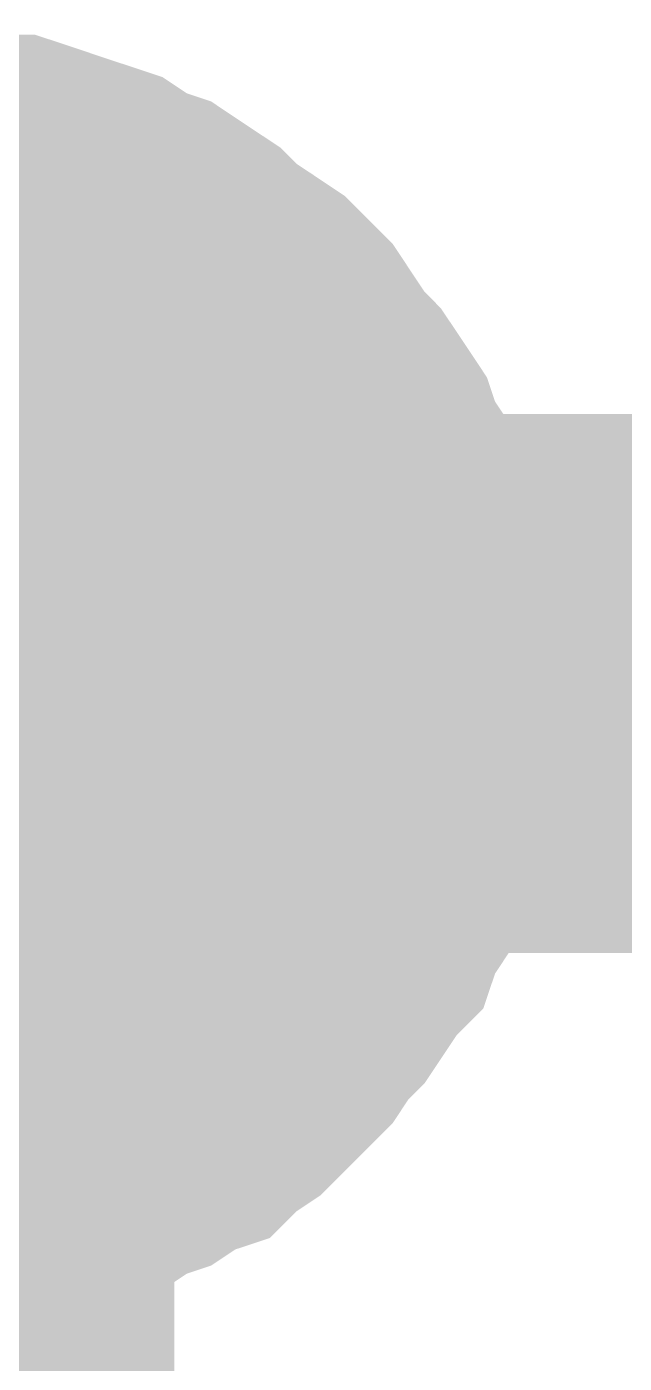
# Model space of a CAD drawing. Header units: inches. Extents: x 0 to 841, y 0 to 594.
# Drawn here: x 52.698 to 53.529, y 559.051 to 560.91 of the extents above; entities that cross this region are included whole.
import ezdxf

# ---------------------------------------------------------------- set-up
doc = ezdxf.new("R2010")
doc.units = ezdxf.units.IN
doc.layers.add('Sheet', color=255, linetype='Continuous')

msp = doc.modelspace()

# ---------------------------------------------------------------- linework, layer by layer
at = {"layer": 'Sheet'}
for points in [[(52.5288, 560.7604, 0.2997, 0.2997, 0), (52.5625, 560.7604, 0.2997, 0.2997, 0), (52.6074, 560.7604, 0.2997, 0.2997, 0), (52.6411, 560.7492, 0.2997, 0.2997, 0), (52.686, 560.7492, 0.2997, 0.2997, 0), (52.7197, 560.738, 0.2997, 0.2997, 0), (52.7534, 560.7267, 0.2997, 0.2997, 0), (52.7871, 560.7155, 0.2997, 0.2997, 0), (52.8208, 560.7043, 0.2997, 0.2997, 0), (52.8545, 560.6818, 0.2997, 0.2997, 0), (52.8881, 560.6706, 0.2997, 0.2997, 0), (52.9218, 560.6481, 0.2997, 0.2997, 0), (52.9555, 560.6257, 0.2997, 0.2997, 0), (52.978, 560.6032, 0.2997, 0.2997, 0), (53.0117, 560.5808, 0.2997, 0.2997, 0), (53.0453, 560.5583, 0.2997, 0.2997, 0), (53.0678, 560.5358, 0.2997, 0.2997, 0), (53.0903, 560.5134, 0.2997, 0.2997, 0), (53.1127, 560.4797, 0.2997, 0.2997, 0), (53.1352, 560.446, 0.2997, 0.2997, 0), (53.1576, 560.4235, 0.2997, 0.2997, 0), (53.1801, 560.3899, 0.2997, 0.2997, 0), (53.2025, 560.3562, 0.2997, 0.2997, 0), (53.2138, 560.3225, 0.2997, 0.2997, 0), (53.2362, 560.2888, 0.2997, 0.2997, 0), (53.2475, 560.2551, 0.2997, 0.2997, 0), (53.2587, 560.2214, 0.2997, 0.2997, 0), (53.2699, 560.1877, 0.2997, 0.2997, 0), (53.2811, 560.154, 0.2997, 0.2997, 0), (53.2811, 560.1091, 0.2997, 0.2997, 0), (53.2924, 560.0754, 0.2997, 0.2997, 0), (53.2924, 560.0305, 0.2997, 0.2997, 0), (53.2924, 559.9968, 0.2997, 0.2997, 0)], [(52.5288, 560.7604, 0.2997, 0.2997, 0), (52.5625, 560.7604, 0.2997, 0.2997, 0), (52.6074, 560.7604, 0.2997, 0.2997, 0), (52.6411, 560.7492, 0.2997, 0.2997, 0), (52.686, 560.7492, 0.2997, 0.2997, 0), (52.7197, 560.738, 0.2997, 0.2997, 0), (52.7534, 560.7267, 0.2997, 0.2997, 0), (52.7871, 560.7155, 0.2997, 0.2997, 0), (52.8208, 560.7043, 0.2997, 0.2997, 0), (52.8545, 560.6818, 0.2997, 0.2997, 0), (52.8881, 560.6706, 0.2997, 0.2997, 0), (52.9218, 560.6481, 0.2997, 0.2997, 0), (52.9555, 560.6257, 0.2997, 0.2997, 0), (52.978, 560.6032, 0.2997, 0.2997, 0), (53.0117, 560.5808, 0.2997, 0.2997, 0), (53.0453, 560.5583, 0.2997, 0.2997, 0), (53.0678, 560.5358, 0.2997, 0.2997, 0), (53.0903, 560.5134, 0.2997, 0.2997, 0), (53.1127, 560.4797, 0.2997, 0.2997, 0), (53.1352, 560.446, 0.2997, 0.2997, 0), (53.1576, 560.4235, 0.2997, 0.2997, 0), (53.1801, 560.3899, 0.2997, 0.2997, 0), (53.2025, 560.3562, 0.2997, 0.2997, 0), (53.2138, 560.3225, 0.2997, 0.2997, 0), (53.2362, 560.2888, 0.2997, 0.2997, 0), (53.2475, 560.2551, 0.2997, 0.2997, 0), (53.2587, 560.2214, 0.2997, 0.2997, 0), (53.2699, 560.1877, 0.2997, 0.2997, 0), (53.2811, 560.154, 0.2997, 0.2997, 0), (53.2811, 560.1091, 0.2997, 0.2997, 0), (53.2924, 560.0754, 0.2997, 0.2997, 0), (53.2924, 560.0305, 0.2997, 0.2997, 0), (53.2924, 559.9968, 0.2997, 0.2997, 0)], [(52.5288, 560.7604, 0.2997, 0.2997, 0), (52.5625, 560.7604, 0.2997, 0.2997, 0), (52.6074, 560.7604, 0.2997, 0.2997, 0), (52.6411, 560.7492, 0.2997, 0.2997, 0), (52.686, 560.7492, 0.2997, 0.2997, 0), (52.7197, 560.738, 0.2997, 0.2997, 0), (52.7534, 560.7267, 0.2997, 0.2997, 0), (52.7871, 560.7155, 0.2997, 0.2997, 0), (52.8208, 560.7043, 0.2997, 0.2997, 0), (52.8545, 560.6818, 0.2997, 0.2997, 0), (52.8881, 560.6706, 0.2997, 0.2997, 0), (52.9218, 560.6481, 0.2997, 0.2997, 0), (52.9555, 560.6257, 0.2997, 0.2997, 0), (52.978, 560.6032, 0.2997, 0.2997, 0), (53.0117, 560.5808, 0.2997, 0.2997, 0), (53.0453, 560.5583, 0.2997, 0.2997, 0), (53.0678, 560.5358, 0.2997, 0.2997, 0), (53.0903, 560.5134, 0.2997, 0.2997, 0), (53.1127, 560.4797, 0.2997, 0.2997, 0), (53.1352, 560.446, 0.2997, 0.2997, 0), (53.1576, 560.4235, 0.2997, 0.2997, 0), (53.1801, 560.3899, 0.2997, 0.2997, 0), (53.2025, 560.3562, 0.2997, 0.2997, 0), (53.2138, 560.3225, 0.2997, 0.2997, 0), (53.2362, 560.2888, 0.2997, 0.2997, 0), (53.2475, 560.2551, 0.2997, 0.2997, 0), (53.2587, 560.2214, 0.2997, 0.2997, 0), (53.2699, 560.1877, 0.2997, 0.2997, 0), (53.2811, 560.154, 0.2997, 0.2997, 0), (53.2811, 560.1091, 0.2997, 0.2997, 0), (53.2924, 560.0754, 0.2997, 0.2997, 0), (53.2924, 560.0305, 0.2997, 0.2997, 0), (53.2924, 559.9968, 0.2997, 0.2997, 0)], [(52.6411, 560.7492, 0.0991, 0.0991, 0), (52.686, 560.7492, 0.0991, 0.0991, 0), (52.7197, 560.738, 0.0991, 0.0991, 0), (52.7534, 560.7267, 0.0991, 0.0991, 0), (52.7871, 560.7155, 0.0991, 0.0991, 0), (52.8208, 560.7043, 0.0991, 0.0991, 0), (52.8545, 560.6818, 0.0991, 0.0991, 0), (52.8881, 560.6706, 0.0991, 0.0991, 0), (52.9218, 560.6481, 0.0991, 0.0991, 0), (52.9555, 560.6257, 0.0991, 0.0991, 0), (52.978, 560.6032, 0.0991, 0.0991, 0), (53.0117, 560.5808, 0.0991, 0.0991, 0), (53.0453, 560.5583, 0.0991, 0.0991, 0), (53.0678, 560.5358, 0.0991, 0.0991, 0), (53.0903, 560.5134, 0.0991, 0.0991, 0), (53.1127, 560.4797, 0.0991, 0.0991, 0), (53.1352, 560.446, 0.0991, 0.0991, 0), (53.1576, 560.4235, 0.0991, 0.0991, 0), (53.1801, 560.3899, 0.0991, 0.0991, 0), (53.2025, 560.3562, 0.0991, 0.0991, 0), (53.2138, 560.3225, 0.0991, 0.0991, 0), (53.2362, 560.2888, 0.0991, 0.0991, 0), (53.2475, 560.2551, 0.0991, 0.0991, 0), (53.2587, 560.2214, 0.0991, 0.0991, 0), (53.2699, 560.1877, 0.0991, 0.0991, 0), (53.2811, 560.154, 0.0991, 0.0991, 0), (53.2811, 560.1091, 0.0991, 0.0991, 0), (53.2924, 560.0754, 0.0991, 0.0991, 0), (53.2924, 560.0305, 0.0991, 0.0991, 0), (53.2924, 559.9968, 0.0991, 0.0991, 0)], [(52.6411, 560.7492, 0.0991, 0.0991, 0), (52.686, 560.7492, 0.0991, 0.0991, 0), (52.7197, 560.738, 0.0991, 0.0991, 0), (52.7534, 560.7267, 0.0991, 0.0991, 0), (52.7871, 560.7155, 0.0991, 0.0991, 0), (52.8208, 560.7043, 0.0991, 0.0991, 0), (52.8545, 560.6818, 0.0991, 0.0991, 0), (52.8881, 560.6706, 0.0991, 0.0991, 0), (52.9218, 560.6481, 0.0991, 0.0991, 0), (52.9555, 560.6257, 0.0991, 0.0991, 0), (52.978, 560.6032, 0.0991, 0.0991, 0), (53.0117, 560.5808, 0.0991, 0.0991, 0), (53.0453, 560.5583, 0.0991, 0.0991, 0), (53.0678, 560.5358, 0.0991, 0.0991, 0), (53.0903, 560.5134, 0.0991, 0.0991, 0), (53.1127, 560.4797, 0.0991, 0.0991, 0), (53.1352, 560.446, 0.0991, 0.0991, 0), (53.1576, 560.4235, 0.0991, 0.0991, 0), (53.1801, 560.3899, 0.0991, 0.0991, 0), (53.2025, 560.3562, 0.0991, 0.0991, 0), (53.2138, 560.3225, 0.0991, 0.0991, 0), (53.2362, 560.2888, 0.0991, 0.0991, 0), (53.2475, 560.2551, 0.0991, 0.0991, 0), (53.2587, 560.2214, 0.0991, 0.0991, 0), (53.2699, 560.1877, 0.0991, 0.0991, 0), (53.2811, 560.154, 0.0991, 0.0991, 0), (53.2811, 560.1091, 0.0991, 0.0991, 0), (53.2924, 560.0754, 0.0991, 0.0991, 0), (53.2924, 560.0305, 0.0991, 0.0991, 0), (53.2924, 559.9968, 0.0991, 0.0991, 0)], [(52.6411, 560.7492, 0.0991, 0.0991, 0), (52.686, 560.7492, 0.0991, 0.0991, 0), (52.7197, 560.738, 0.0991, 0.0991, 0), (52.7534, 560.7267, 0.0991, 0.0991, 0), (52.7871, 560.7155, 0.0991, 0.0991, 0), (52.8208, 560.7043, 0.0991, 0.0991, 0), (52.8545, 560.6818, 0.0991, 0.0991, 0), (52.8881, 560.6706, 0.0991, 0.0991, 0), (52.9218, 560.6481, 0.0991, 0.0991, 0), (52.9555, 560.6257, 0.0991, 0.0991, 0), (52.978, 560.6032, 0.0991, 0.0991, 0), (53.0117, 560.5808, 0.0991, 0.0991, 0), (53.0453, 560.5583, 0.0991, 0.0991, 0), (53.0678, 560.5358, 0.0991, 0.0991, 0), (53.0903, 560.5134, 0.0991, 0.0991, 0), (53.1127, 560.4797, 0.0991, 0.0991, 0), (53.1352, 560.446, 0.0991, 0.0991, 0), (53.1576, 560.4235, 0.0991, 0.0991, 0), (53.1801, 560.3899, 0.0991, 0.0991, 0), (53.2025, 560.3562, 0.0991, 0.0991, 0), (53.2138, 560.3225, 0.0991, 0.0991, 0), (53.2362, 560.2888, 0.0991, 0.0991, 0), (53.2475, 560.2551, 0.0991, 0.0991, 0), (53.2587, 560.2214, 0.0991, 0.0991, 0), (53.2699, 560.1877, 0.0991, 0.0991, 0), (53.2811, 560.154, 0.0991, 0.0991, 0), (53.2811, 560.1091, 0.0991, 0.0991, 0), (53.2924, 560.0754, 0.0991, 0.0991, 0), (53.2924, 560.0305, 0.0991, 0.0991, 0), (53.2924, 559.9968, 0.0991, 0.0991, 0)], [(52.5288, 560.5022, 0.2997, 0.2997, 0), (52.5513, 560.5022, 0.2997, 0.2997, 0), (52.585, 560.5022, 0.2997, 0.2997, 0), (52.6074, 560.4909, 0.2997, 0.2997, 0), (52.6299, 560.4909, 0.2997, 0.2997, 0), (52.6523, 560.4909, 0.2997, 0.2997, 0), (52.6748, 560.4797, 0.2997, 0.2997, 0), (52.7085, 560.4685, 0.2997, 0.2997, 0), (52.7309, 560.4572, 0.2997, 0.2997, 0), (52.7534, 560.4572, 0.2997, 0.2997, 0), (52.7758, 560.446, 0.2997, 0.2997, 0), (52.7871, 560.4348, 0.2997, 0.2997, 0), (52.8095, 560.4123, 0.2997, 0.2997, 0), (52.832, 560.4011, 0.2997, 0.2997, 0), (52.8545, 560.3899, 0.2997, 0.2997, 0), (52.8657, 560.3674, 0.2997, 0.2997, 0), (52.8881, 560.3562, 0.2997, 0.2997, 0), (52.8994, 560.3337, 0.2997, 0.2997, 0), (52.9218, 560.3225, 0.2997, 0.2997, 0), (52.9331, 560.3, 0.2997, 0.2997, 0), (52.9443, 560.2776, 0.2997, 0.2997, 0), (52.9667, 560.2551, 0.2997, 0.2997, 0), (52.978, 560.2439, 0.2997, 0.2997, 0), (52.9892, 560.2214, 0.2997, 0.2997, 0), (52.9892, 560.199, 0.2997, 0.2997, 0), (53.0004, 560.1765, 0.2997, 0.2997, 0), (53.0117, 560.1428, 0.2997, 0.2997, 0), (53.0229, 560.1204, 0.2997, 0.2997, 0), (53.0229, 560.0979, 0.2997, 0.2997, 0), (53.0229, 560.0754, 0.2997, 0.2997, 0), (53.0341, 560.053, 0.2997, 0.2997, 0), (53.0341, 560.0193, 0.2997, 0.2997, 0), (53.0341, 559.9968, 0.2997, 0.2997, 0)], [(52.5288, 560.5022, 0.2997, 0.2997, 0), (52.5513, 560.5022, 0.2997, 0.2997, 0), (52.585, 560.5022, 0.2997, 0.2997, 0), (52.6074, 560.4909, 0.2997, 0.2997, 0), (52.6299, 560.4909, 0.2997, 0.2997, 0), (52.6523, 560.4909, 0.2997, 0.2997, 0), (52.6748, 560.4797, 0.2997, 0.2997, 0), (52.7085, 560.4685, 0.2997, 0.2997, 0), (52.7309, 560.4572, 0.2997, 0.2997, 0), (52.7534, 560.4572, 0.2997, 0.2997, 0), (52.7758, 560.446, 0.2997, 0.2997, 0), (52.7871, 560.4348, 0.2997, 0.2997, 0), (52.8095, 560.4123, 0.2997, 0.2997, 0), (52.832, 560.4011, 0.2997, 0.2997, 0), (52.8545, 560.3899, 0.2997, 0.2997, 0), (52.8657, 560.3674, 0.2997, 0.2997, 0), (52.8881, 560.3562, 0.2997, 0.2997, 0), (52.8994, 560.3337, 0.2997, 0.2997, 0), (52.9218, 560.3225, 0.2997, 0.2997, 0), (52.9331, 560.3, 0.2997, 0.2997, 0), (52.9443, 560.2776, 0.2997, 0.2997, 0), (52.9667, 560.2551, 0.2997, 0.2997, 0), (52.978, 560.2439, 0.2997, 0.2997, 0), (52.9892, 560.2214, 0.2997, 0.2997, 0), (52.9892, 560.199, 0.2997, 0.2997, 0), (53.0004, 560.1765, 0.2997, 0.2997, 0), (53.0117, 560.1428, 0.2997, 0.2997, 0), (53.0229, 560.1204, 0.2997, 0.2997, 0), (53.0229, 560.0979, 0.2997, 0.2997, 0), (53.0229, 560.0754, 0.2997, 0.2997, 0), (53.0341, 560.053, 0.2997, 0.2997, 0), (53.0341, 560.0193, 0.2997, 0.2997, 0), (53.0341, 559.9968, 0.2997, 0.2997, 0)], [(52.6299, 560.4909, 0.0991, 0.0991, 0), (52.6523, 560.4909, 0.0991, 0.0991, 0), (52.6748, 560.4797, 0.0991, 0.0991, 0), (52.7085, 560.4685, 0.0991, 0.0991, 0), (52.7309, 560.4572, 0.0991, 0.0991, 0), (52.7534, 560.4572, 0.0991, 0.0991, 0), (52.7758, 560.446, 0.0991, 0.0991, 0), (52.7871, 560.4348, 0.0991, 0.0991, 0), (52.8095, 560.4123, 0.0991, 0.0991, 0), (52.832, 560.4011, 0.0991, 0.0991, 0), (52.8545, 560.3899, 0.0991, 0.0991, 0), (52.8657, 560.3674, 0.0991, 0.0991, 0), (52.8881, 560.3562, 0.0991, 0.0991, 0), (52.8994, 560.3337, 0.0991, 0.0991, 0), (52.9218, 560.3225, 0.0991, 0.0991, 0), (52.9331, 560.3, 0.0991, 0.0991, 0), (52.9443, 560.2776, 0.0991, 0.0991, 0), (52.9667, 560.2551, 0.0991, 0.0991, 0), (52.978, 560.2439, 0.0991, 0.0991, 0), (52.9892, 560.2214, 0.0991, 0.0991, 0), (52.9892, 560.199, 0.0991, 0.0991, 0), (53.0004, 560.1765, 0.0991, 0.0991, 0), (53.0117, 560.1428, 0.0991, 0.0991, 0), (53.0229, 560.1204, 0.0991, 0.0991, 0), (53.0229, 560.0979, 0.0991, 0.0991, 0), (53.0229, 560.0754, 0.0991, 0.0991, 0), (53.0341, 560.053, 0.0991, 0.0991, 0), (53.0341, 560.0193, 0.0991, 0.0991, 0), (53.0341, 559.9968, 0.0991, 0.0991, 0)], [(52.6299, 560.4909, 0.0991, 0.0991, 0), (52.6523, 560.4909, 0.0991, 0.0991, 0), (52.6748, 560.4797, 0.0991, 0.0991, 0), (52.7085, 560.4685, 0.0991, 0.0991, 0), (52.7309, 560.4572, 0.0991, 0.0991, 0), (52.7534, 560.4572, 0.0991, 0.0991, 0), (52.7758, 560.446, 0.0991, 0.0991, 0), (52.7871, 560.4348, 0.0991, 0.0991, 0), (52.8095, 560.4123, 0.0991, 0.0991, 0), (52.832, 560.4011, 0.0991, 0.0991, 0), (52.8545, 560.3899, 0.0991, 0.0991, 0), (52.8657, 560.3674, 0.0991, 0.0991, 0), (52.8881, 560.3562, 0.0991, 0.0991, 0), (52.8994, 560.3337, 0.0991, 0.0991, 0), (52.9218, 560.3225, 0.0991, 0.0991, 0), (52.9331, 560.3, 0.0991, 0.0991, 0), (52.9443, 560.2776, 0.0991, 0.0991, 0), (52.9667, 560.2551, 0.0991, 0.0991, 0), (52.978, 560.2439, 0.0991, 0.0991, 0), (52.9892, 560.2214, 0.0991, 0.0991, 0), (52.9892, 560.199, 0.0991, 0.0991, 0), (53.0004, 560.1765, 0.0991, 0.0991, 0), (53.0117, 560.1428, 0.0991, 0.0991, 0), (53.0229, 560.1204, 0.0991, 0.0991, 0), (53.0229, 560.0979, 0.0991, 0.0991, 0), (53.0229, 560.0754, 0.0991, 0.0991, 0), (53.0341, 560.053, 0.0991, 0.0991, 0), (53.0341, 560.0193, 0.0991, 0.0991, 0), (53.0341, 559.9968, 0.0991, 0.0991, 0)], [(42.5239, 559.9968, 0.7493, 0.7493, 0), (42.5239, 559.9968, 0.7493, 0.7493, 0), (52.5288, 559.9968, 0.7493, 0.7493, 0), (67.5306, 559.9968, 0.7493, 0.7493, 0), (67.5306, 559.9968, 0.7493, 0.7493, 0), (82.5212, 559.9968, 0.7493, 0.7493, 0), (89.9435, 559.9968, 0.7493, 0.7493, 0), (89.9435, 559.9968, 0.7493, 0.7493, 0), (95.0302, 559.9968, 0.7493, 0.7493, 0), (95.0302, 554.9997, 0.7493, 0.7493, 0), (95.0302, 554.9997, 0.7493, 0.7493, 0)], [(52.5288, 559.9968, 0.7493, 0.7493, 0), (52.5288, 554.9997, 0.7493, 0.7493, 0)], [(53.2924, 559.9968, 0.2997, 0.2997, 0), (53.2924, 559.9519, 0.2997, 0.2997, 0), (53.2924, 559.9182, 0.2997, 0.2997, 0), (53.2811, 559.8845, 0.2997, 0.2997, 0), (53.2811, 559.8396, 0.2997, 0.2997, 0), (53.2699, 559.8059, 0.2997, 0.2997, 0), (53.2587, 559.7722, 0.2997, 0.2997, 0), (53.2475, 559.7273, 0.2997, 0.2997, 0), (53.2362, 559.6936, 0.2997, 0.2997, 0), (53.2138, 559.6599, 0.2997, 0.2997, 0), (53.2025, 559.6262, 0.2997, 0.2997, 0), (53.1801, 559.6038, 0.2997, 0.2997, 0), (53.1576, 559.5701, 0.2997, 0.2997, 0), (53.1352, 559.5364, 0.2997, 0.2997, 0), (53.1127, 559.514, 0.2997, 0.2997, 0), (53.0903, 559.4803, 0.2997, 0.2997, 0), (53.0678, 559.4578, 0.2997, 0.2997, 0), (53.0453, 559.4353, 0.2997, 0.2997, 0), (53.0117, 559.4017, 0.2997, 0.2997, 0), (52.978, 559.3792, 0.2997, 0.2997, 0), (52.9555, 559.3567, 0.2997, 0.2997, 0), (52.9218, 559.3455, 0.2997, 0.2997, 0), (52.8881, 559.323, 0.2997, 0.2997, 0), (52.8545, 559.3118, 0.2997, 0.2997, 0), (52.8208, 559.2894, 0.2997, 0.2997, 0), (52.7871, 559.2781, 0.2997, 0.2997, 0), (52.7534, 559.2669, 0.2997, 0.2997, 0), (52.7197, 559.2557, 0.2997, 0.2997, 0), (52.686, 559.2444, 0.2997, 0.2997, 0), (52.6411, 559.2444, 0.2997, 0.2997, 0), (52.6074, 559.2332, 0.2997, 0.2997, 0), (52.5625, 559.2332, 0.2997, 0.2997, 0), (52.5288, 559.2332, 0.2997, 0.2997, 0)], [(53.2924, 559.9968, 0.2997, 0.2997, 0), (53.2924, 559.9519, 0.2997, 0.2997, 0), (53.2924, 559.9182, 0.2997, 0.2997, 0), (53.2811, 559.8845, 0.2997, 0.2997, 0), (53.2811, 559.8396, 0.2997, 0.2997, 0), (53.2699, 559.8059, 0.2997, 0.2997, 0), (53.2587, 559.7722, 0.2997, 0.2997, 0), (53.2475, 559.7273, 0.2997, 0.2997, 0), (53.2362, 559.6936, 0.2997, 0.2997, 0), (53.2138, 559.6599, 0.2997, 0.2997, 0), (53.2025, 559.6262, 0.2997, 0.2997, 0), (53.1801, 559.6038, 0.2997, 0.2997, 0), (53.1576, 559.5701, 0.2997, 0.2997, 0), (53.1352, 559.5364, 0.2997, 0.2997, 0), (53.1127, 559.514, 0.2997, 0.2997, 0), (53.0903, 559.4803, 0.2997, 0.2997, 0), (53.0678, 559.4578, 0.2997, 0.2997, 0), (53.0453, 559.4353, 0.2997, 0.2997, 0), (53.0117, 559.4017, 0.2997, 0.2997, 0), (52.978, 559.3792, 0.2997, 0.2997, 0), (52.9555, 559.3567, 0.2997, 0.2997, 0), (52.9218, 559.3455, 0.2997, 0.2997, 0), (52.8881, 559.323, 0.2997, 0.2997, 0), (52.8545, 559.3118, 0.2997, 0.2997, 0), (52.8208, 559.2894, 0.2997, 0.2997, 0), (52.7871, 559.2781, 0.2997, 0.2997, 0), (52.7534, 559.2669, 0.2997, 0.2997, 0), (52.7197, 559.2557, 0.2997, 0.2997, 0), (52.686, 559.2444, 0.2997, 0.2997, 0), (52.6411, 559.2444, 0.2997, 0.2997, 0), (52.6074, 559.2332, 0.2997, 0.2997, 0), (52.5625, 559.2332, 0.2997, 0.2997, 0), (52.5288, 559.2332, 0.2997, 0.2997, 0)], [(53.2924, 559.9968, 0.2997, 0.2997, 0), (53.2924, 559.9519, 0.2997, 0.2997, 0), (53.2924, 559.9182, 0.2997, 0.2997, 0), (53.2811, 559.8845, 0.2997, 0.2997, 0), (53.2811, 559.8396, 0.2997, 0.2997, 0), (53.2699, 559.8059, 0.2997, 0.2997, 0), (53.2587, 559.7722, 0.2997, 0.2997, 0), (53.2475, 559.7273, 0.2997, 0.2997, 0), (53.2362, 559.6936, 0.2997, 0.2997, 0), (53.2138, 559.6599, 0.2997, 0.2997, 0), (53.2025, 559.6262, 0.2997, 0.2997, 0), (53.1801, 559.6038, 0.2997, 0.2997, 0), (53.1576, 559.5701, 0.2997, 0.2997, 0), (53.1352, 559.5364, 0.2997, 0.2997, 0), (53.1127, 559.514, 0.2997, 0.2997, 0), (53.0903, 559.4803, 0.2997, 0.2997, 0), (53.0678, 559.4578, 0.2997, 0.2997, 0), (53.0453, 559.4353, 0.2997, 0.2997, 0), (53.0117, 559.4017, 0.2997, 0.2997, 0), (52.978, 559.3792, 0.2997, 0.2997, 0), (52.9555, 559.3567, 0.2997, 0.2997, 0), (52.9218, 559.3455, 0.2997, 0.2997, 0), (52.8881, 559.323, 0.2997, 0.2997, 0), (52.8545, 559.3118, 0.2997, 0.2997, 0), (52.8208, 559.2894, 0.2997, 0.2997, 0), (52.7871, 559.2781, 0.2997, 0.2997, 0), (52.7534, 559.2669, 0.2997, 0.2997, 0), (52.7197, 559.2557, 0.2997, 0.2997, 0), (52.686, 559.2444, 0.2997, 0.2997, 0), (52.6411, 559.2444, 0.2997, 0.2997, 0), (52.6074, 559.2332, 0.2997, 0.2997, 0), (52.5625, 559.2332, 0.2997, 0.2997, 0), (52.5288, 559.2332, 0.2997, 0.2997, 0)], [(53.0341, 559.9968, 0.2997, 0.2997, 0), (53.0341, 559.9744, 0.2997, 0.2997, 0), (53.0341, 559.9407, 0.2997, 0.2997, 0), (53.0229, 559.9182, 0.2997, 0.2997, 0), (53.0229, 559.8958, 0.2997, 0.2997, 0), (53.0229, 559.8733, 0.2997, 0.2997, 0), (53.0117, 559.8508, 0.2997, 0.2997, 0), (53.0004, 559.8172, 0.2997, 0.2997, 0), (52.9892, 559.7947, 0.2997, 0.2997, 0), (52.9892, 559.7722, 0.2997, 0.2997, 0), (52.978, 559.7498, 0.2997, 0.2997, 0), (52.9667, 559.7385, 0.2997, 0.2997, 0), (52.9443, 559.7161, 0.2997, 0.2997, 0), (52.9331, 559.6936, 0.2997, 0.2997, 0), (52.9218, 559.6712, 0.2997, 0.2997, 0), (52.8994, 559.6599, 0.2997, 0.2997, 0), (52.8881, 559.6375, 0.2997, 0.2997, 0), (52.8657, 559.6262, 0.2997, 0.2997, 0), (52.8545, 559.6038, 0.2997, 0.2997, 0), (52.832, 559.5926, 0.2997, 0.2997, 0), (52.8095, 559.5813, 0.2997, 0.2997, 0), (52.7871, 559.5589, 0.2997, 0.2997, 0), (52.7758, 559.5476, 0.2997, 0.2997, 0), (52.7534, 559.5364, 0.2997, 0.2997, 0), (52.7309, 559.5364, 0.2997, 0.2997, 0), (52.7085, 559.5252, 0.2997, 0.2997, 0), (52.6748, 559.514, 0.2997, 0.2997, 0), (52.6523, 559.5027, 0.2997, 0.2997, 0), (52.6299, 559.5027, 0.2997, 0.2997, 0), (52.6074, 559.5027, 0.2997, 0.2997, 0), (52.585, 559.4915, 0.2997, 0.2997, 0), (52.5513, 559.4915, 0.2997, 0.2997, 0), (52.5288, 559.4915, 0.2997, 0.2997, 0)], [(53.0341, 559.9968, 0.2997, 0.2997, 0), (53.0341, 559.9744, 0.2997, 0.2997, 0), (53.0341, 559.9407, 0.2997, 0.2997, 0), (53.0229, 559.9182, 0.2997, 0.2997, 0), (53.0229, 559.8958, 0.2997, 0.2997, 0), (53.0229, 559.8733, 0.2997, 0.2997, 0), (53.0117, 559.8508, 0.2997, 0.2997, 0), (53.0004, 559.8172, 0.2997, 0.2997, 0), (52.9892, 559.7947, 0.2997, 0.2997, 0), (52.9892, 559.7722, 0.2997, 0.2997, 0), (52.978, 559.7498, 0.2997, 0.2997, 0), (52.9667, 559.7385, 0.2997, 0.2997, 0), (52.9443, 559.7161, 0.2997, 0.2997, 0), (52.9331, 559.6936, 0.2997, 0.2997, 0), (52.9218, 559.6712, 0.2997, 0.2997, 0), (52.8994, 559.6599, 0.2997, 0.2997, 0), (52.8881, 559.6375, 0.2997, 0.2997, 0), (52.8657, 559.6262, 0.2997, 0.2997, 0), (52.8545, 559.6038, 0.2997, 0.2997, 0), (52.832, 559.5926, 0.2997, 0.2997, 0), (52.8095, 559.5813, 0.2997, 0.2997, 0), (52.7871, 559.5589, 0.2997, 0.2997, 0), (52.7758, 559.5476, 0.2997, 0.2997, 0), (52.7534, 559.5364, 0.2997, 0.2997, 0), (52.7309, 559.5364, 0.2997, 0.2997, 0), (52.7085, 559.5252, 0.2997, 0.2997, 0), (52.6748, 559.514, 0.2997, 0.2997, 0), (52.6523, 559.5027, 0.2997, 0.2997, 0), (52.6299, 559.5027, 0.2997, 0.2997, 0), (52.6074, 559.5027, 0.2997, 0.2997, 0), (52.585, 559.4915, 0.2997, 0.2997, 0), (52.5513, 559.4915, 0.2997, 0.2997, 0), (52.5288, 559.4915, 0.2997, 0.2997, 0)], [(53.0341, 559.9968, 0.2997, 0.2997, 0), (53.0341, 559.9968, 0.2997, 0.2997, 0), (53.0341, 559.9968, 0.2997, 0.2997, 0), (53.0341, 559.9968, 0.2997, 0.2997, 0), (53.0341, 559.9968, 0.2997, 0.2997, 0), (53.0341, 559.9968, 0.2997, 0.2997, 0), (53.0341, 559.9968, 0.2997, 0.2997, 0), (53.0341, 559.9968, 0.2997, 0.2997, 0), (53.0341, 559.9968, 0.2997, 0.2997, 0), (53.0341, 559.9968, 0.2997, 0.2997, 0), (53.0341, 559.9968, 0.2997, 0.2997, 0), (53.0341, 559.9968, 0.2997, 0.2997, 0), (53.0341, 559.9968, 0.2997, 0.2997, 0), (53.0341, 559.9968, 0.2997, 0.2997, 0), (53.0341, 559.9968, 0.2997, 0.2997, 0), (53.0341, 559.9968, 0.2997, 0.2997, 0), (53.0341, 559.9968, 0.2997, 0.2997, 0), (53.0341, 559.9968, 0.2997, 0.2997, 0), (53.0341, 559.9968, 0.2997, 0.2997, 0), (53.0341, 559.9968, 0.2997, 0.2997, 0), (53.0341, 559.9968, 0.2997, 0.2997, 0), (53.0341, 559.9968, 0.2997, 0.2997, 0), (53.0341, 559.9968, 0.2997, 0.2997, 0), (53.0341, 559.9968, 0.2997, 0.2997, 0), (53.0341, 559.9968, 0.2997, 0.2997, 0), (53.0341, 559.9968, 0.2997, 0.2997, 0), (53.0341, 559.9968, 0.2997, 0.2997, 0), (53.0341, 559.9968, 0.2997, 0.2997, 0), (53.0341, 559.9968, 0.2997, 0.2997, 0), (53.0341, 559.9968, 0.2997, 0.2997, 0), (53.0341, 559.9968, 0.2997, 0.2997, 0), (53.0341, 559.9968, 0.2997, 0.2997, 0), (53.0341, 559.9968, 0.2997, 0.2997, 0)], [(53.0341, 559.9968, 0.2997, 0.2997, 0), (53.0341, 559.9968, 0.2997, 0.2997, 0)], [(53.0341, 559.9968, 0.2997, 0.2997, 0), (53.0341, 559.9968, 0.2997, 0.2997, 0), (53.0341, 559.9968, 0.2997, 0.2997, 0), (53.0341, 559.9968, 0.2997, 0.2997, 0), (53.0341, 559.9968, 0.2997, 0.2997, 0), (53.0341, 559.9968, 0.2997, 0.2997, 0), (53.0341, 559.9968, 0.2997, 0.2997, 0), (53.0341, 559.9968, 0.2997, 0.2997, 0), (53.0341, 559.9968, 0.2997, 0.2997, 0), (53.0341, 559.9968, 0.2997, 0.2997, 0), (53.0341, 559.9968, 0.2997, 0.2997, 0), (53.0341, 559.9968, 0.2997, 0.2997, 0), (53.0341, 559.9968, 0.2997, 0.2997, 0), (53.0341, 559.9968, 0.2997, 0.2997, 0), (53.0341, 559.9968, 0.2997, 0.2997, 0), (53.0341, 559.9968, 0.2997, 0.2997, 0), (53.0341, 559.9968, 0.2997, 0.2997, 0), (53.0341, 559.9968, 0.2997, 0.2997, 0), (53.0341, 559.9968, 0.2997, 0.2997, 0), (53.0341, 559.9968, 0.2997, 0.2997, 0), (53.0341, 559.9968, 0.2997, 0.2997, 0), (53.0341, 559.9968, 0.2997, 0.2997, 0), (53.0341, 559.9968, 0.2997, 0.2997, 0), (53.0341, 559.9968, 0.2997, 0.2997, 0), (53.0341, 559.9968, 0.2997, 0.2997, 0), (53.0341, 559.9968, 0.2997, 0.2997, 0), (53.0341, 559.9968, 0.2997, 0.2997, 0), (53.0341, 559.9968, 0.2997, 0.2997, 0), (53.0341, 559.9968, 0.2997, 0.2997, 0), (53.0341, 559.9968, 0.2997, 0.2997, 0), (53.0341, 559.9968, 0.2997, 0.2997, 0), (53.0341, 559.9968, 0.2997, 0.2997, 0), (53.0341, 559.9968, 0.2997, 0.2997, 0)], [(53.0341, 559.9968, 0.2997, 0.2997, 0), (53.0341, 559.9968, 0.2997, 0.2997, 0)], [(53.2924, 559.9968, 0.2997, 0.2997, 0), (53.2924, 559.9968, 0.2997, 0.2997, 0), (53.2924, 559.9968, 0.2997, 0.2997, 0), (53.2924, 559.9968, 0.2997, 0.2997, 0), (53.2924, 559.9968, 0.2997, 0.2997, 0), (53.2924, 559.9968, 0.2997, 0.2997, 0), (53.2924, 559.9968, 0.2997, 0.2997, 0), (53.2924, 559.9968, 0.2997, 0.2997, 0), (53.2924, 559.9968, 0.2997, 0.2997, 0), (53.2924, 559.9968, 0.2997, 0.2997, 0), (53.2924, 559.9968, 0.2997, 0.2997, 0), (53.2924, 559.9968, 0.2997, 0.2997, 0), (53.2924, 559.9968, 0.2997, 0.2997, 0), (53.2924, 559.9968, 0.2997, 0.2997, 0), (53.2924, 559.9968, 0.2997, 0.2997, 0), (53.2924, 559.9968, 0.2997, 0.2997, 0), (53.2924, 559.9968, 0.2997, 0.2997, 0), (53.2924, 559.9968, 0.2997, 0.2997, 0), (53.2924, 559.9968, 0.2997, 0.2997, 0), (53.2924, 559.9968, 0.2997, 0.2997, 0), (53.2924, 559.9968, 0.2997, 0.2997, 0), (53.2924, 559.9968, 0.2997, 0.2997, 0), (53.2924, 559.9968, 0.2997, 0.2997, 0), (53.2924, 559.9968, 0.2997, 0.2997, 0), (53.2924, 559.9968, 0.2997, 0.2997, 0), (53.2924, 559.9968, 0.2997, 0.2997, 0), (53.2924, 559.9968, 0.2997, 0.2997, 0), (53.2924, 559.9968, 0.2997, 0.2997, 0), (53.2924, 559.9968, 0.2997, 0.2997, 0), (53.2924, 559.9968, 0.2997, 0.2997, 0), (53.2924, 559.9968, 0.2997, 0.2997, 0), (53.2924, 559.9968, 0.2997, 0.2997, 0), (53.2924, 559.9968, 0.2997, 0.2997, 0)], [(53.2924, 559.9968, 0.2997, 0.2997, 0), (53.2924, 559.9968, 0.2997, 0.2997, 0)], [(53.2924, 559.9968, 0.2997, 0.2997, 0), (53.2924, 559.9968, 0.2997, 0.2997, 0), (53.2924, 559.9968, 0.2997, 0.2997, 0), (53.2924, 559.9968, 0.2997, 0.2997, 0), (53.2924, 559.9968, 0.2997, 0.2997, 0), (53.2924, 559.9968, 0.2997, 0.2997, 0), (53.2924, 559.9968, 0.2997, 0.2997, 0), (53.2924, 559.9968, 0.2997, 0.2997, 0), (53.2924, 559.9968, 0.2997, 0.2997, 0), (53.2924, 559.9968, 0.2997, 0.2997, 0), (53.2924, 559.9968, 0.2997, 0.2997, 0), (53.2924, 559.9968, 0.2997, 0.2997, 0), (53.2924, 559.9968, 0.2997, 0.2997, 0), (53.2924, 559.9968, 0.2997, 0.2997, 0), (53.2924, 559.9968, 0.2997, 0.2997, 0), (53.2924, 559.9968, 0.2997, 0.2997, 0), (53.2924, 559.9968, 0.2997, 0.2997, 0), (53.2924, 559.9968, 0.2997, 0.2997, 0), (53.2924, 559.9968, 0.2997, 0.2997, 0), (53.2924, 559.9968, 0.2997, 0.2997, 0), (53.2924, 559.9968, 0.2997, 0.2997, 0), (53.2924, 559.9968, 0.2997, 0.2997, 0), (53.2924, 559.9968, 0.2997, 0.2997, 0), (53.2924, 559.9968, 0.2997, 0.2997, 0), (53.2924, 559.9968, 0.2997, 0.2997, 0), (53.2924, 559.9968, 0.2997, 0.2997, 0), (53.2924, 559.9968, 0.2997, 0.2997, 0), (53.2924, 559.9968, 0.2997, 0.2997, 0), (53.2924, 559.9968, 0.2997, 0.2997, 0), (53.2924, 559.9968, 0.2997, 0.2997, 0), (53.2924, 559.9968, 0.2997, 0.2997, 0), (53.2924, 559.9968, 0.2997, 0.2997, 0), (53.2924, 559.9968, 0.2997, 0.2997, 0)], [(53.2924, 559.9968, 0.2997, 0.2997, 0), (53.2924, 559.9968, 0.2997, 0.2997, 0)], [(53.2924, 559.9968, 0.2997, 0.2997, 0), (53.2924, 559.9968, 0.2997, 0.2997, 0), (53.2924, 559.9968, 0.2997, 0.2997, 0), (53.2924, 559.9968, 0.2997, 0.2997, 0), (53.2924, 559.9968, 0.2997, 0.2997, 0), (53.2924, 559.9968, 0.2997, 0.2997, 0), (53.2924, 559.9968, 0.2997, 0.2997, 0), (53.2924, 559.9968, 0.2997, 0.2997, 0), (53.2924, 559.9968, 0.2997, 0.2997, 0), (53.2924, 559.9968, 0.2997, 0.2997, 0), (53.2924, 559.9968, 0.2997, 0.2997, 0), (53.2924, 559.9968, 0.2997, 0.2997, 0), (53.2924, 559.9968, 0.2997, 0.2997, 0), (53.2924, 559.9968, 0.2997, 0.2997, 0), (53.2924, 559.9968, 0.2997, 0.2997, 0), (53.2924, 559.9968, 0.2997, 0.2997, 0), (53.2924, 559.9968, 0.2997, 0.2997, 0), (53.2924, 559.9968, 0.2997, 0.2997, 0), (53.2924, 559.9968, 0.2997, 0.2997, 0), (53.2924, 559.9968, 0.2997, 0.2997, 0), (53.2924, 559.9968, 0.2997, 0.2997, 0), (53.2924, 559.9968, 0.2997, 0.2997, 0), (53.2924, 559.9968, 0.2997, 0.2997, 0), (53.2924, 559.9968, 0.2997, 0.2997, 0), (53.2924, 559.9968, 0.2997, 0.2997, 0), (53.2924, 559.9968, 0.2997, 0.2997, 0), (53.2924, 559.9968, 0.2997, 0.2997, 0), (53.2924, 559.9968, 0.2997, 0.2997, 0), (53.2924, 559.9968, 0.2997, 0.2997, 0), (53.2924, 559.9968, 0.2997, 0.2997, 0), (53.2924, 559.9968, 0.2997, 0.2997, 0), (53.2924, 559.9968, 0.2997, 0.2997, 0), (53.2924, 559.9968, 0.2997, 0.2997, 0)], [(53.2924, 559.9968, 0.2997, 0.2997, 0), (53.2924, 559.9968, 0.2997, 0.2997, 0)], [(53.0341, 559.9968, 0.0991, 0.0991, 0), (53.0341, 559.9744, 0.0991, 0.0991, 0), (53.0341, 559.9407, 0.0991, 0.0991, 0), (53.0229, 559.9182, 0.0991, 0.0991, 0), (53.0229, 559.8958, 0.0991, 0.0991, 0), (53.0229, 559.8733, 0.0991, 0.0991, 0), (53.0117, 559.8508, 0.0991, 0.0991, 0), (53.0004, 559.8172, 0.0991, 0.0991, 0), (52.9892, 559.7947, 0.0991, 0.0991, 0), (52.9892, 559.7722, 0.0991, 0.0991, 0), (52.978, 559.7498, 0.0991, 0.0991, 0), (52.9667, 559.7385, 0.0991, 0.0991, 0), (52.9443, 559.7161, 0.0991, 0.0991, 0), (52.9331, 559.6936, 0.0991, 0.0991, 0), (52.9218, 559.6712, 0.0991, 0.0991, 0), (52.8994, 559.6599, 0.0991, 0.0991, 0), (52.8881, 559.6375, 0.0991, 0.0991, 0), (52.8657, 559.6262, 0.0991, 0.0991, 0), (52.8545, 559.6038, 0.0991, 0.0991, 0), (52.832, 559.5926, 0.0991, 0.0991, 0), (52.8095, 559.5813, 0.0991, 0.0991, 0), (52.7871, 559.5589, 0.0991, 0.0991, 0), (52.7758, 559.5476, 0.0991, 0.0991, 0), (52.7534, 559.5364, 0.0991, 0.0991, 0), (52.7309, 559.5364, 0.0991, 0.0991, 0), (52.7085, 559.5252, 0.0991, 0.0991, 0), (52.6748, 559.514, 0.0991, 0.0991, 0), (52.6523, 559.5027, 0.0991, 0.0991, 0), (52.6299, 559.5027, 0.0991, 0.0991, 0)], [(53.0341, 559.9968, 0.0991, 0.0991, 0), (53.0341, 559.9744, 0.0991, 0.0991, 0), (53.0341, 559.9407, 0.0991, 0.0991, 0), (53.0229, 559.9182, 0.0991, 0.0991, 0), (53.0229, 559.8958, 0.0991, 0.0991, 0), (53.0229, 559.8733, 0.0991, 0.0991, 0), (53.0117, 559.8508, 0.0991, 0.0991, 0), (53.0004, 559.8172, 0.0991, 0.0991, 0), (52.9892, 559.7947, 0.0991, 0.0991, 0), (52.9892, 559.7722, 0.0991, 0.0991, 0), (52.978, 559.7498, 0.0991, 0.0991, 0), (52.9667, 559.7385, 0.0991, 0.0991, 0), (52.9443, 559.7161, 0.0991, 0.0991, 0), (52.9331, 559.6936, 0.0991, 0.0991, 0), (52.9218, 559.6712, 0.0991, 0.0991, 0), (52.8994, 559.6599, 0.0991, 0.0991, 0), (52.8881, 559.6375, 0.0991, 0.0991, 0), (52.8657, 559.6262, 0.0991, 0.0991, 0), (52.8545, 559.6038, 0.0991, 0.0991, 0), (52.832, 559.5926, 0.0991, 0.0991, 0), (52.8095, 559.5813, 0.0991, 0.0991, 0), (52.7871, 559.5589, 0.0991, 0.0991, 0), (52.7758, 559.5476, 0.0991, 0.0991, 0), (52.7534, 559.5364, 0.0991, 0.0991, 0), (52.7309, 559.5364, 0.0991, 0.0991, 0), (52.7085, 559.5252, 0.0991, 0.0991, 0), (52.6748, 559.514, 0.0991, 0.0991, 0), (52.6523, 559.5027, 0.0991, 0.0991, 0), (52.6299, 559.5027, 0.0991, 0.0991, 0)], [(53.2924, 559.9968, 0.0991, 0.0991, 0), (53.2924, 559.9519, 0.0991, 0.0991, 0), (53.2924, 559.9182, 0.0991, 0.0991, 0), (53.2811, 559.8845, 0.0991, 0.0991, 0), (53.2811, 559.8396, 0.0991, 0.0991, 0), (53.2699, 559.8059, 0.0991, 0.0991, 0), (53.2587, 559.7722, 0.0991, 0.0991, 0), (53.2475, 559.7273, 0.0991, 0.0991, 0), (53.2362, 559.6936, 0.0991, 0.0991, 0), (53.2138, 559.6599, 0.0991, 0.0991, 0), (53.2025, 559.6262, 0.0991, 0.0991, 0), (53.1801, 559.6038, 0.0991, 0.0991, 0), (53.1576, 559.5701, 0.0991, 0.0991, 0), (53.1352, 559.5364, 0.0991, 0.0991, 0), (53.1127, 559.514, 0.0991, 0.0991, 0), (53.0903, 559.4803, 0.0991, 0.0991, 0), (53.0678, 559.4578, 0.0991, 0.0991, 0), (53.0453, 559.4353, 0.0991, 0.0991, 0), (53.0117, 559.4017, 0.0991, 0.0991, 0), (52.978, 559.3792, 0.0991, 0.0991, 0), (52.9555, 559.3567, 0.0991, 0.0991, 0), (52.9218, 559.3455, 0.0991, 0.0991, 0), (52.8881, 559.323, 0.0991, 0.0991, 0), (52.8545, 559.3118, 0.0991, 0.0991, 0), (52.8208, 559.2894, 0.0991, 0.0991, 0), (52.7871, 559.2781, 0.0991, 0.0991, 0), (52.7534, 559.2669, 0.0991, 0.0991, 0), (52.7197, 559.2557, 0.0991, 0.0991, 0), (52.686, 559.2444, 0.0991, 0.0991, 0), (52.6411, 559.2444, 0.0991, 0.0991, 0)], [(53.2924, 559.9968, 0.0991, 0.0991, 0), (53.2924, 559.9519, 0.0991, 0.0991, 0), (53.2924, 559.9182, 0.0991, 0.0991, 0), (53.2811, 559.8845, 0.0991, 0.0991, 0), (53.2811, 559.8396, 0.0991, 0.0991, 0), (53.2699, 559.8059, 0.0991, 0.0991, 0), (53.2587, 559.7722, 0.0991, 0.0991, 0), (53.2475, 559.7273, 0.0991, 0.0991, 0), (53.2362, 559.6936, 0.0991, 0.0991, 0), (53.2138, 559.6599, 0.0991, 0.0991, 0), (53.2025, 559.6262, 0.0991, 0.0991, 0), (53.1801, 559.6038, 0.0991, 0.0991, 0), (53.1576, 559.5701, 0.0991, 0.0991, 0), (53.1352, 559.5364, 0.0991, 0.0991, 0), (53.1127, 559.514, 0.0991, 0.0991, 0), (53.0903, 559.4803, 0.0991, 0.0991, 0), (53.0678, 559.4578, 0.0991, 0.0991, 0), (53.0453, 559.4353, 0.0991, 0.0991, 0), (53.0117, 559.4017, 0.0991, 0.0991, 0), (52.978, 559.3792, 0.0991, 0.0991, 0), (52.9555, 559.3567, 0.0991, 0.0991, 0), (52.9218, 559.3455, 0.0991, 0.0991, 0), (52.8881, 559.323, 0.0991, 0.0991, 0), (52.8545, 559.3118, 0.0991, 0.0991, 0), (52.8208, 559.2894, 0.0991, 0.0991, 0), (52.7871, 559.2781, 0.0991, 0.0991, 0), (52.7534, 559.2669, 0.0991, 0.0991, 0), (52.7197, 559.2557, 0.0991, 0.0991, 0), (52.686, 559.2444, 0.0991, 0.0991, 0), (52.6411, 559.2444, 0.0991, 0.0991, 0)], [(53.2924, 559.9968, 0.0991, 0.0991, 0), (53.2924, 559.9519, 0.0991, 0.0991, 0), (53.2924, 559.9182, 0.0991, 0.0991, 0), (53.2811, 559.8845, 0.0991, 0.0991, 0), (53.2811, 559.8396, 0.0991, 0.0991, 0), (53.2699, 559.8059, 0.0991, 0.0991, 0), (53.2587, 559.7722, 0.0991, 0.0991, 0), (53.2475, 559.7273, 0.0991, 0.0991, 0), (53.2362, 559.6936, 0.0991, 0.0991, 0), (53.2138, 559.6599, 0.0991, 0.0991, 0), (53.2025, 559.6262, 0.0991, 0.0991, 0), (53.1801, 559.6038, 0.0991, 0.0991, 0), (53.1576, 559.5701, 0.0991, 0.0991, 0), (53.1352, 559.5364, 0.0991, 0.0991, 0), (53.1127, 559.514, 0.0991, 0.0991, 0), (53.0903, 559.4803, 0.0991, 0.0991, 0), (53.0678, 559.4578, 0.0991, 0.0991, 0), (53.0453, 559.4353, 0.0991, 0.0991, 0), (53.0117, 559.4017, 0.0991, 0.0991, 0), (52.978, 559.3792, 0.0991, 0.0991, 0), (52.9555, 559.3567, 0.0991, 0.0991, 0), (52.9218, 559.3455, 0.0991, 0.0991, 0), (52.8881, 559.323, 0.0991, 0.0991, 0), (52.8545, 559.3118, 0.0991, 0.0991, 0), (52.8208, 559.2894, 0.0991, 0.0991, 0), (52.7871, 559.2781, 0.0991, 0.0991, 0), (52.7534, 559.2669, 0.0991, 0.0991, 0), (52.7197, 559.2557, 0.0991, 0.0991, 0), (52.686, 559.2444, 0.0991, 0.0991, 0), (52.6411, 559.2444, 0.0991, 0.0991, 0)], [(53.0341, 559.9968, 0.0991, 0.0991, 0), (53.0341, 559.9968, 0.0991, 0.0991, 0), (53.0341, 559.9968, 0.0991, 0.0991, 0), (53.0341, 559.9968, 0.0991, 0.0991, 0), (53.0341, 559.9968, 0.0991, 0.0991, 0), (53.0341, 559.9968, 0.0991, 0.0991, 0), (53.0341, 559.9968, 0.0991, 0.0991, 0), (53.0341, 559.9968, 0.0991, 0.0991, 0), (53.0341, 559.9968, 0.0991, 0.0991, 0), (53.0341, 559.9968, 0.0991, 0.0991, 0), (53.0341, 559.9968, 0.0991, 0.0991, 0), (53.0341, 559.9968, 0.0991, 0.0991, 0), (53.0341, 559.9968, 0.0991, 0.0991, 0), (53.0341, 559.9968, 0.0991, 0.0991, 0), (53.0341, 559.9968, 0.0991, 0.0991, 0), (53.0341, 559.9968, 0.0991, 0.0991, 0), (53.0341, 559.9968, 0.0991, 0.0991, 0), (53.0341, 559.9968, 0.0991, 0.0991, 0), (53.0341, 559.9968, 0.0991, 0.0991, 0), (53.0341, 559.9968, 0.0991, 0.0991, 0), (53.0341, 559.9968, 0.0991, 0.0991, 0), (53.0341, 559.9968, 0.0991, 0.0991, 0), (53.0341, 559.9968, 0.0991, 0.0991, 0), (53.0341, 559.9968, 0.0991, 0.0991, 0), (53.0341, 559.9968, 0.0991, 0.0991, 0), (53.0341, 559.9968, 0.0991, 0.0991, 0), (53.0341, 559.9968, 0.0991, 0.0991, 0), (53.0341, 559.9968, 0.0991, 0.0991, 0), (53.0341, 559.9968, 0.0991, 0.0991, 0), (53.0341, 559.9968, 0.0991, 0.0991, 0), (53.0341, 559.9968, 0.0991, 0.0991, 0), (53.0341, 559.9968, 0.0991, 0.0991, 0), (53.0341, 559.9968, 0.0991, 0.0991, 0)], [(53.0341, 559.9968, 0.0991, 0.0991, 0), (53.0341, 559.9968, 0.0991, 0.0991, 0)], [(53.0341, 559.9968, 0.0991, 0.0991, 0), (53.0341, 559.9968, 0.0991, 0.0991, 0), (53.0341, 559.9968, 0.0991, 0.0991, 0), (53.0341, 559.9968, 0.0991, 0.0991, 0), (53.0341, 559.9968, 0.0991, 0.0991, 0), (53.0341, 559.9968, 0.0991, 0.0991, 0), (53.0341, 559.9968, 0.0991, 0.0991, 0), (53.0341, 559.9968, 0.0991, 0.0991, 0), (53.0341, 559.9968, 0.0991, 0.0991, 0), (53.0341, 559.9968, 0.0991, 0.0991, 0), (53.0341, 559.9968, 0.0991, 0.0991, 0), (53.0341, 559.9968, 0.0991, 0.0991, 0), (53.0341, 559.9968, 0.0991, 0.0991, 0), (53.0341, 559.9968, 0.0991, 0.0991, 0), (53.0341, 559.9968, 0.0991, 0.0991, 0), (53.0341, 559.9968, 0.0991, 0.0991, 0), (53.0341, 559.9968, 0.0991, 0.0991, 0), (53.0341, 559.9968, 0.0991, 0.0991, 0), (53.0341, 559.9968, 0.0991, 0.0991, 0), (53.0341, 559.9968, 0.0991, 0.0991, 0), (53.0341, 559.9968, 0.0991, 0.0991, 0), (53.0341, 559.9968, 0.0991, 0.0991, 0), (53.0341, 559.9968, 0.0991, 0.0991, 0), (53.0341, 559.9968, 0.0991, 0.0991, 0), (53.0341, 559.9968, 0.0991, 0.0991, 0), (53.0341, 559.9968, 0.0991, 0.0991, 0), (53.0341, 559.9968, 0.0991, 0.0991, 0), (53.0341, 559.9968, 0.0991, 0.0991, 0), (53.0341, 559.9968, 0.0991, 0.0991, 0), (53.0341, 559.9968, 0.0991, 0.0991, 0), (53.0341, 559.9968, 0.0991, 0.0991, 0), (53.0341, 559.9968, 0.0991, 0.0991, 0), (53.0341, 559.9968, 0.0991, 0.0991, 0)], [(53.0341, 559.9968, 0.0991, 0.0991, 0), (53.0341, 559.9968, 0.0991, 0.0991, 0)], [(53.2924, 559.9968, 0.0991, 0.0991, 0), (53.2924, 559.9968, 0.0991, 0.0991, 0), (53.2924, 559.9968, 0.0991, 0.0991, 0), (53.2924, 559.9968, 0.0991, 0.0991, 0), (53.2924, 559.9968, 0.0991, 0.0991, 0), (53.2924, 559.9968, 0.0991, 0.0991, 0), (53.2924, 559.9968, 0.0991, 0.0991, 0), (53.2924, 559.9968, 0.0991, 0.0991, 0), (53.2924, 559.9968, 0.0991, 0.0991, 0), (53.2924, 559.9968, 0.0991, 0.0991, 0), (53.2924, 559.9968, 0.0991, 0.0991, 0), (53.2924, 559.9968, 0.0991, 0.0991, 0), (53.2924, 559.9968, 0.0991, 0.0991, 0), (53.2924, 559.9968, 0.0991, 0.0991, 0), (53.2924, 559.9968, 0.0991, 0.0991, 0), (53.2924, 559.9968, 0.0991, 0.0991, 0), (53.2924, 559.9968, 0.0991, 0.0991, 0), (53.2924, 559.9968, 0.0991, 0.0991, 0), (53.2924, 559.9968, 0.0991, 0.0991, 0), (53.2924, 559.9968, 0.0991, 0.0991, 0), (53.2924, 559.9968, 0.0991, 0.0991, 0), (53.2924, 559.9968, 0.0991, 0.0991, 0), (53.2924, 559.9968, 0.0991, 0.0991, 0), (53.2924, 559.9968, 0.0991, 0.0991, 0), (53.2924, 559.9968, 0.0991, 0.0991, 0), (53.2924, 559.9968, 0.0991, 0.0991, 0), (53.2924, 559.9968, 0.0991, 0.0991, 0), (53.2924, 559.9968, 0.0991, 0.0991, 0), (53.2924, 559.9968, 0.0991, 0.0991, 0), (53.2924, 559.9968, 0.0991, 0.0991, 0), (53.2924, 559.9968, 0.0991, 0.0991, 0), (53.2924, 559.9968, 0.0991, 0.0991, 0), (53.2924, 559.9968, 0.0991, 0.0991, 0)], [(53.2924, 559.9968, 0.0991, 0.0991, 0), (53.2924, 559.9968, 0.0991, 0.0991, 0)], [(53.2924, 559.9968, 0.0991, 0.0991, 0), (53.2924, 559.9968, 0.0991, 0.0991, 0), (53.2924, 559.9968, 0.0991, 0.0991, 0), (53.2924, 559.9968, 0.0991, 0.0991, 0), (53.2924, 559.9968, 0.0991, 0.0991, 0), (53.2924, 559.9968, 0.0991, 0.0991, 0), (53.2924, 559.9968, 0.0991, 0.0991, 0), (53.2924, 559.9968, 0.0991, 0.0991, 0), (53.2924, 559.9968, 0.0991, 0.0991, 0), (53.2924, 559.9968, 0.0991, 0.0991, 0), (53.2924, 559.9968, 0.0991, 0.0991, 0), (53.2924, 559.9968, 0.0991, 0.0991, 0), (53.2924, 559.9968, 0.0991, 0.0991, 0), (53.2924, 559.9968, 0.0991, 0.0991, 0), (53.2924, 559.9968, 0.0991, 0.0991, 0), (53.2924, 559.9968, 0.0991, 0.0991, 0), (53.2924, 559.9968, 0.0991, 0.0991, 0), (53.2924, 559.9968, 0.0991, 0.0991, 0), (53.2924, 559.9968, 0.0991, 0.0991, 0), (53.2924, 559.9968, 0.0991, 0.0991, 0), (53.2924, 559.9968, 0.0991, 0.0991, 0), (53.2924, 559.9968, 0.0991, 0.0991, 0), (53.2924, 559.9968, 0.0991, 0.0991, 0), (53.2924, 559.9968, 0.0991, 0.0991, 0), (53.2924, 559.9968, 0.0991, 0.0991, 0), (53.2924, 559.9968, 0.0991, 0.0991, 0), (53.2924, 559.9968, 0.0991, 0.0991, 0), (53.2924, 559.9968, 0.0991, 0.0991, 0), (53.2924, 559.9968, 0.0991, 0.0991, 0), (53.2924, 559.9968, 0.0991, 0.0991, 0), (53.2924, 559.9968, 0.0991, 0.0991, 0), (53.2924, 559.9968, 0.0991, 0.0991, 0), (53.2924, 559.9968, 0.0991, 0.0991, 0)], [(53.2924, 559.9968, 0.0991, 0.0991, 0), (53.2924, 559.9968, 0.0991, 0.0991, 0)], [(53.2924, 559.9968, 0.0991, 0.0991, 0), (53.2924, 559.9968, 0.0991, 0.0991, 0), (53.2924, 559.9968, 0.0991, 0.0991, 0), (53.2924, 559.9968, 0.0991, 0.0991, 0), (53.2924, 559.9968, 0.0991, 0.0991, 0), (53.2924, 559.9968, 0.0991, 0.0991, 0), (53.2924, 559.9968, 0.0991, 0.0991, 0), (53.2924, 559.9968, 0.0991, 0.0991, 0), (53.2924, 559.9968, 0.0991, 0.0991, 0), (53.2924, 559.9968, 0.0991, 0.0991, 0), (53.2924, 559.9968, 0.0991, 0.0991, 0), (53.2924, 559.9968, 0.0991, 0.0991, 0), (53.2924, 559.9968, 0.0991, 0.0991, 0), (53.2924, 559.9968, 0.0991, 0.0991, 0), (53.2924, 559.9968, 0.0991, 0.0991, 0), (53.2924, 559.9968, 0.0991, 0.0991, 0), (53.2924, 559.9968, 0.0991, 0.0991, 0), (53.2924, 559.9968, 0.0991, 0.0991, 0), (53.2924, 559.9968, 0.0991, 0.0991, 0), (53.2924, 559.9968, 0.0991, 0.0991, 0), (53.2924, 559.9968, 0.0991, 0.0991, 0), (53.2924, 559.9968, 0.0991, 0.0991, 0), (53.2924, 559.9968, 0.0991, 0.0991, 0), (53.2924, 559.9968, 0.0991, 0.0991, 0), (53.2924, 559.9968, 0.0991, 0.0991, 0), (53.2924, 559.9968, 0.0991, 0.0991, 0), (53.2924, 559.9968, 0.0991, 0.0991, 0), (53.2924, 559.9968, 0.0991, 0.0991, 0), (53.2924, 559.9968, 0.0991, 0.0991, 0), (53.2924, 559.9968, 0.0991, 0.0991, 0), (53.2924, 559.9968, 0.0991, 0.0991, 0), (53.2924, 559.9968, 0.0991, 0.0991, 0), (53.2924, 559.9968, 0.0991, 0.0991, 0)], [(53.2924, 559.9968, 0.0991, 0.0991, 0), (53.2924, 559.9968, 0.0991, 0.0991, 0)]]:
    msp.add_lwpolyline(points, format="xyseb", dxfattribs=at)
msp.add_lwpolyline([(52.246, 560, 0.508, 0.508, 1), (52.754, 560, 0.508, 0.508, 1)], format="xyseb", close=True, dxfattribs=at)

doc.saveas('drawing.dxf')
